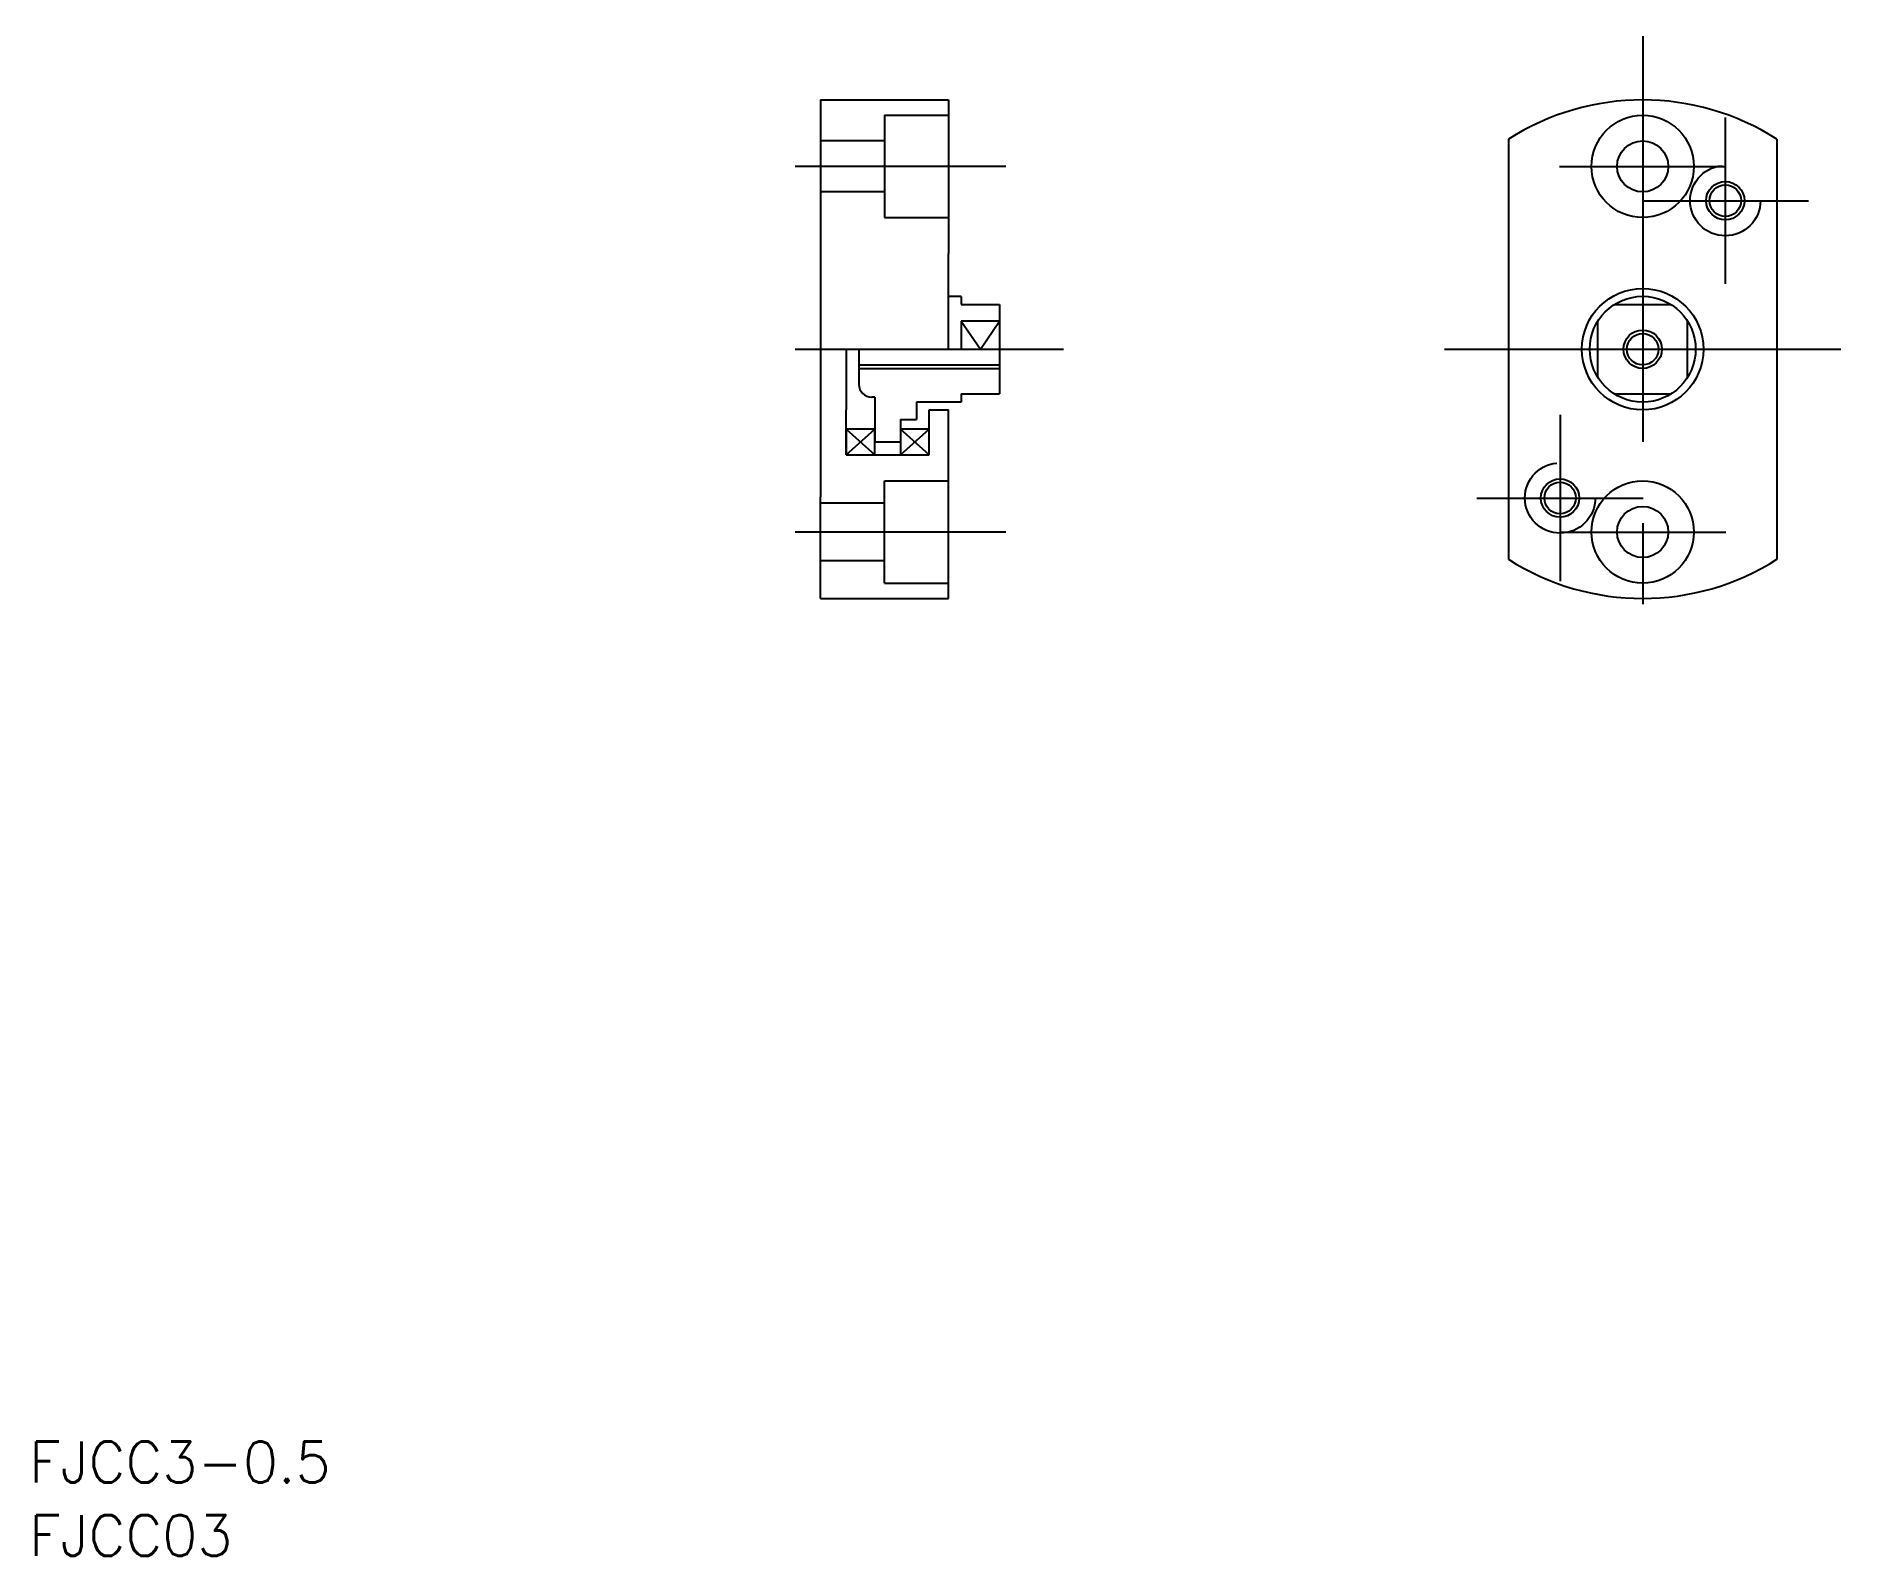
# Model space of a CAD drawing. Extents: x 48 to 189, y 8 to 127.
import ezdxf

# ---------------------------------------------------------------- set-up
doc = ezdxf.new("R2010")
doc.units = 0
doc.linetypes.add('CENTER', pattern=[50.8, 31.75, -6.35, 6.35, -6.35])
doc.linetypes.add('DASHED', pattern=[19.05, 12.7, -6.35])
doc.layers.get('0').update_dxf_attribs({"linetype": 'CONTINUOUS'})
doc.layers.add('CENTER', color=1, linetype='CENTER')
doc.styles.get("Standard").update_dxf_attribs({"font": 'txt.shx', "bigfont": 'bigfont.shx'})

msp = doc.modelspace()

# ---------------------------------------------------------------- linework, layer by layer
at = {"color": 7, "linetype": 'CONTINUOUS'}
for p, q in [((109.25, 122.34), (119.25, 122.34)), ((109.25, 122.34), (109.25, 108.69)), ((119.25, 122.34), (119.25, 110.34)), ((114.25, 121.14), (119.25, 121.14)), ((114.25, 121.14), (114.25, 113.14)), ((114.25, 119.14), (109.25, 119.14)), ((163.05, 119.27), (163.05, 86.4)), ((184.05, 119.27), (184.05, 86.4)), ((114.25, 115.14), (109.25, 115.14)), ((114.25, 113.14), (119.25, 113.14)), ((119.25, 102.84), (119.25, 110.34)), ((109.25, 108.69), (109.25, 91.28)), ((120.25, 106.97), (119.25, 106.97)), ((120.25, 106.97), (120.25, 106.34)), ((120.25, 106.34), (123.25, 106.34)), ((123.25, 106.34), (123.25, 102.84)), ((171.35, 106.34), (175.76, 106.34)), ((123.25, 105.04), (120.25, 105.04)), ((120.25, 105.04), (120.25, 102.84)), ((120.25, 105.04), (121.75, 102.84)), ((121.75, 102.84), (123.25, 105.04)), ((170.05, 100.63), (170.05, 105.04)), ((177.05, 100.63), (177.05, 105.04)), ((111.25, 102.84), (111.25, 98.09)), ((112.25, 102.84), (112.25, 100.09)), ((123.25, 102.84), (123.25, 99.34)), ((112.25, 101.61), (123.25, 101.61)), ((113.5, 99.09), (113.25, 99.09)), ((113.5, 99.09), (113.5, 95.59)), ((120.25, 99.34), (120.25, 98.7)), ((120.25, 99.34), (123.25, 99.34)), ((171.35, 99.34), (175.76, 99.34)), ((111.25, 94.59), (111.25, 98.09)), ((120.25, 98.7), (116.75, 98.7)), ((116.75, 98.7), (116.75, 97.34)), ((117.75, 98.09), (119.25, 98.09)), ((117.75, 94.59), (117.75, 98.09)), ((119.25, 83.34), (119.25, 98.09)), ((111.25, 96.59), (113.5, 94.59)), ((111.25, 94.59), (113.5, 96.59)), ((113.5, 96.59), (111.25, 96.59)), ((111.25, 96.59), (111.25, 94.59)), ((113.5, 94.59), (113.5, 96.59)), ((115.5, 97.34), (115.5, 95.59)), ((115.5, 97.34), (116.75, 97.34)), ((117.75, 96.59), (115.5, 96.59)), ((117.75, 94.59), (115.5, 96.59)), ((115.5, 94.59), (117.75, 96.59)), ((115.5, 96.59), (115.5, 94.59)), ((117.75, 94.59), (117.75, 96.59)), ((111.25, 94.59), (117.75, 94.59)), ((111.25, 94.59), (113.5, 94.59)), ((113.5, 95.59), (115.5, 95.59)), ((115.5, 94.59), (117.75, 94.59)), ((109.25, 83.34), (109.25, 91.28)), ((109.25, 83.34), (119.25, 83.34))]:
    msp.add_line(p, q, dxfattribs=at)
at = {"color": 3, "linetype": 'CONTINUOUS'}
msp.add_line((112.25, 101.34), (123.25, 101.34), dxfattribs=at)
at = {"color": 3, "linetype": 'DASHED'}
for p, q in [((114.25, 84.54), (114.25, 92.54)), ((114.25, 92.54), (119.25, 92.54)), ((114.25, 90.79), (109.25, 90.79)), ((114.25, 86.29), (109.25, 86.29)), ((114.25, 84.54), (119.25, 84.54))]:
    msp.add_line(p, q, dxfattribs=at)
at = {"color": 7, "linetype": 'CONTINUOUS'}
for centre, radius in [((173.55, 117.14), 4), ((173.55, 117.14), 2), ((180.01, 114.46), 1.23), ((173.55, 102.84), 4.75), ((173.55, 102.84), 4.14), ((173.55, 102.84), 1.23), ((167.09, 91.2), 1.23), ((173.55, 88.54), 4), ((173.55, 88.54), 2)]:
    msp.add_circle(centre, radius, dxfattribs=at)
at = {"color": 3, "linetype": 'DASHED'}
for centre in [(180.01, 114.46), (167.09, 91.2)]:
    msp.add_circle(centre, 2.75, dxfattribs=at)
at = {"color": 3, "linetype": 'CONTINUOUS'}
for centre in [(180.01, 114.46), (173.55, 102.84), (167.09, 91.2)]:
    msp.add_circle(centre, 1.5, dxfattribs=at)
at = {"color": 7, "linetype": 'CONTINUOUS'}
for centre, radius, start, end in [((173.55, 102.84), 19.5, 57.421, 122.579), ((113.25, 100.09), 1, 180, 270), ((173.55, 102.84), 19.5, 237.421, 302.579)]:
    msp.add_arc(centre, radius, start, end, dxfattribs=at)
at = {"layer": 'CENTER', "color": 1, "linetype": 'CENTER'}
for p, q in [((173.55, 127.34), (173.55, 78.34)), ((180.01, 120.96), (180.01, 107.96)), ((123.75, 117.14), (107.25, 117.14)), ((167.05, 117.14), (180.05, 117.14)), ((173.51, 114.46), (186.51, 114.46)), ((107.25, 102.84), (128.25, 102.84)), ((107.25, 102.84), (128.25, 102.84)), ((158.05, 102.84), (189.05, 102.84)), ((167.09, 97.7), (167.09, 84.7)), ((160.59, 91.2), (173.59, 91.2)), ((123.75, 88.54), (107.25, 88.54)), ((167.05, 88.54), (180.05, 88.54))]:
    msp.add_line(p, q, dxfattribs=at)

# ---------------------------------------------------------------- texts
at = {"color": 7, "linetype": 'CONTINUOUS'}
for s, p in [('FJCC3-0.5', (47.34, 14.18)), ('FJCC03', (47.34, 8.44))]:
    msp.add_text(s, height=3.2, dxfattribs=at).set_placement(p)

doc.saveas('drawing.dxf')
